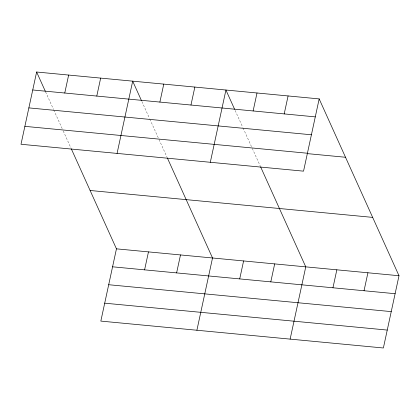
<?xml version="1.0" encoding="UTF-8"?>
<svg xmlns="http://www.w3.org/2000/svg" width="420" height="420" viewBox="0 0 420 420"><rect width="100%" height="100%" fill="white"/><g stroke="black" fill="none" stroke-linecap="round" stroke-linejoin="round"><path stroke-width="0.32" stroke-dasharray="2.1 1.58" d="M235.148 110.45L242.786 127.376M243.054 127.958L251.748 147.215M252.273 148.381L260.363 166.304M141.907 101.577L149.546 118.498M149.814 119.086L158.508 138.343M159.033 139.508L167.123 157.427M45.581 91.849L53.482 109.358M53.744 109.94L62.438 129.197M63.226 130.94L71.059 148.286"/><path stroke-width="0.63" d="M36.624 72.009L21 144.265L303.544 171.16L319.169 98.905L36.624 72.009L45.318 91.266M64.759 93.025L68.644 75.059M96.784 96.07L100.664 78.104M117.064 153.41L132.689 81.155L141.383 100.412M71.321 148.864L116.456 248.84L100.832 321.095L383.376 347.991L399 275.735L319.169 98.905M159.884 102.076L163.769 84.11M144.59 269.855L148.475 251.89M190.964 105.037L194.849 87.071M176.615 272.9L180.5 254.935M210.304 162.283L225.928 90.027L234.623 109.284M196.896 330.241L212.52 257.985L167.386 158.009M253.124 110.954L257.009 92.988M239.715 278.906L243.6 260.941M284.204 113.909L288.089 95.944M270.795 281.867L274.68 263.902M290.136 339.113L305.76 266.858L260.626 166.882M332.955 287.784L336.84 269.819M364.035 290.74L367.92 272.774M32.739 89.975L315.284 116.87M28.864 107.893L311.409 134.783M24.875 126.352L307.419 153.242M307.309 153.62L345.513 157.259M90.111 190.486L372.656 217.382M116.456 248.84L399 275.735M112.57 266.805L395.115 293.701M108.696 284.723L391.241 311.614M104.706 303.182L387.251 330.073"/></g></svg>
